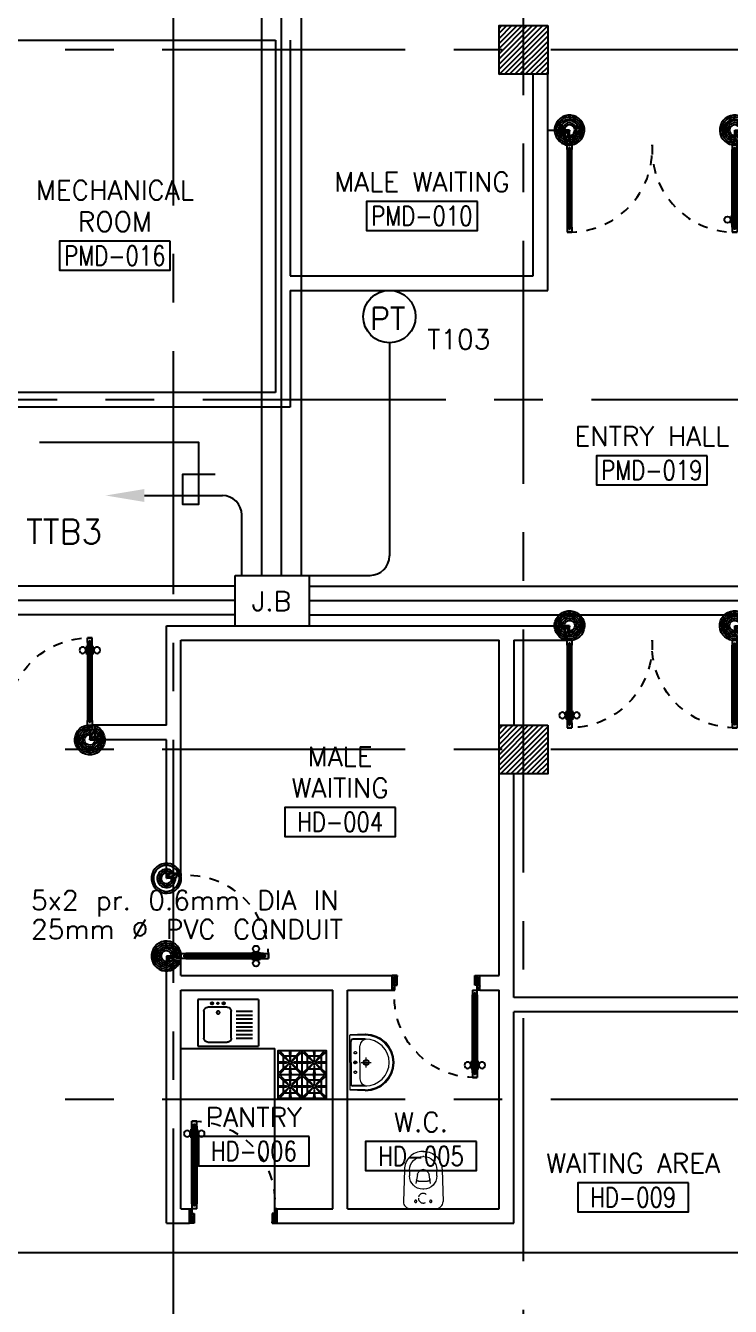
# Model space of a CAD drawing. Extents: x 0.8 to 94.1, y -6.1 to 84.2.
# Drawn here: x 69.47 to 76.73, y 21.54 to 34.72 of the extents above; entities that cross this region are included whole.
import ezdxf
from ezdxf.enums import TextEntityAlignment as Align

# ---------------------------------------------------------------- set-up
doc = ezdxf.new("R2010")
doc.units = 0
doc.header["$MEASUREMENT"] = 0
for name, pattern in [('CENTERX2', [4, 2.5, -0.5, 0.5, -0.5]), ('DASHED', [0.75, 0.5, -0.25]), ('HIDDEN', [0.375, 0.25, -0.125]), ('HIDDEN2', [0.1875, 0.125, -0.0625])]:
    doc.linetypes.add(name, pattern=pattern)
doc.layers.get('0').update_dxf_attribs({"color": 11, "linetype": 'CONTINUOUS'})
for name, color, linetype in [('A-FURN-W', 11, 'CONTINUOUS'), ('AXES', 11, 'CENTERX2'), ('COL', 11, 'CONTINUOUS'), ('DOOR', 11, 'CONTINUOUS'), ('DOOR-DIM', 11, 'CONTINUOUS'), ('E-PANELBX', 11, 'CONTINUOUS'), ('E-TEL', 4, 'CONTINUOUS'), ('E-TEXT', 2, 'CONTINUOUS'), ('E-WIRE', 4, 'CONTINUOUS'), ('FIX', 11, 'CONTINUOUS'), ('HAT', 11, 'CONTINUOUS'), ('K-FUR', 11, 'CONTINUOUS'), ('RM-BOX', 11, 'CONTINUOUS'), ('RM-NAME', 11, 'CONTINUOUS'), ('RM-NO', 11, 'CONTINUOUS'), ('TEXT', 11, 'CONTINUOUS'), ('WALL', 11, 'CONTINUOUS')]:
    doc.layers.add(name, color=color, linetype=linetype)
doc.styles.add('ROMANS', font='ROMANS.shx', dxfattribs={"width": 0.6})
doc.styles.get("Standard").update_dxf_attribs({"font": 'TXT.shx'})

# ---------------------------------------------------------------- blocks, each defined once
blk = doc.blocks.new('A$C272A55A0')
at = {"layer": 'DOOR', "color": 0, "linetype": 'ByBlock'}
for p, q in [((0, 900), (0, 1050)), ((50, 1050), (0, 1050)), ((25, 950), (50, 950)), ((25, 900), (25, 950)), ((50, 950), (50, 1050)), ((1750, 950), (1750, 1050)), ((1750, 1050), (1800, 1050)), ((1775, 950), (1750, 950)), ((1775, 900), (1775, 950)), ((1800, 1050), (1800, 900)), ((0, 900), (25, 900)), ((75, 900), (25, 900)), ((25, 850), (25, 900)), ((42, 850), (25, 850)), ((58, 870), (42, 870)), ((42, 870), (42, 850)), ((58, 850), (58, 870)), ((75, 850), (58, 850)), ((75, 900), (75, 850)), ((1725, 900), (1775, 900)), ((1725, 900), (1725, 850)), ((1725, 850), (1742, 850)), ((1742, 870), (1758, 870)), ((1742, 850), (1742, 870)), ((1758, 870), (1758, 850)), ((1758, 850), (1775, 850)), ((1800, 900), (1775, 900)), ((1775, 850), (1775, 900)), ((1718, 160), (1709, 160)), ((1709, 95), (1709, 160)), ((1725, 173), (1718, 173)), ((1718, 173), (1718, 83)), ((1718, 95), (1718, 160)), ((1775, 173), (1782, 173)), ((1782, 173), (1782, 83)), ((1782, 160), (1791, 160)), ((1782, 95), (1782, 160)), ((1791, 95), (1791, 160)), ((25, 50), (42, 50)), ((25, 50), (25, 0)), ((25, 0), (75, 0)), ((75, 0), (25, 0)), ((42, 50), (42, 30)), ((42, 30), (58, 30)), ((58, 50), (75, 50)), ((58, 50), (58, 30)), ((75, 50), (75, 0)), ((1718, 95), (1709, 95)), ((1725, 83), (1718, 83)), ((1742, 50), (1725, 50)), ((1725, 50), (1725, 0)), ((1775, 0), (1725, 0)), ((1725, 0), (1775, 0)), ((1742, 50), (1742, 30)), ((1758, 30), (1742, 30)), ((1775, 50), (1758, 50)), ((1758, 50), (1758, 30)), ((1775, 83), (1782, 83)), ((1775, 50), (1775, 0)), ((1782, 95), (1791, 95))]:
    blk.add_line(p, q, dxfattribs=at)
at = {"layer": 'DOOR', "color": 9, "linetype": 'ByBlock'}
for p, q in [((50, 1050), (0, 1010)), ((50, 1050), (0, 937)), ((50, 1050), (37, 950)), ((1750, 1050), (1800, 1010)), ((1750, 1050), (1800, 937)), ((1750, 1050), (1763, 950))]:
    blk.add_line(p, q, dxfattribs=at)
at = {"layer": 'DOOR', "linetype": 'ByBlock'}
for p, q in [((25, 850), (25, 50)), ((42, 850), (42, 50)), ((58, 850), (58, 50)), ((75, 50), (75, 850)), ((1725, 50), (1725, 850)), ((1742, 850), (1742, 50)), ((1758, 850), (1758, 50)), ((1775, 850), (1775, 50))]:
    blk.add_line(p, q, dxfattribs=at)
at = {"layer": 'DOOR', "color": 0, "linetype": 'ByBlock'}
for centre in [(1676, 128), (1824, 128)]:
    blk.add_circle(centre, 32.4, dxfattribs=at)
at = {"layer": 'DOOR', "color": 9, "linetype": 'ByBlock'}
for centre, radius, start, end in [((50, 1050), 54.4, 203.2074, 270), ((50, 1050), 74.4, 227.7764, 270), ((50, 1050), 94.4, 238.0182, 270), ((50, 1050), 114, 244.0838, 257.3774), ((50, 1050), 134, 248.1598, 259.28), ((50, 1050), 34.4, 180, 270), ((50, 1050), 14.4, 180, 270), ((1750, 1050), 14.4, 270, 0), ((1750, 1050), 34.4, 270, 0), ((1750, 1050), 54.4, 270, 336.7926), ((1750, 1050), 74.4, 270, 312.2236), ((1750, 1050), 94.4, 270, 301.9818), ((1750, 1050), 114, 282.6226, 295.9162), ((1750, 1050), 134, 280.72, 291.8402), ((50, 1050), 154, 251.1053, 256.2858), ((1750, 1050), 154, 283.7142, 288.8947)]:
    blk.add_arc(centre, radius, start, end, dxfattribs=at)
at = {"layer": 'DOOR', "linetype": 'HIDDEN', "ltscale": 0.5}
for centre, start, end in [((50, 851), 268.3174, 3.2965), ((1750, 851), 176.7035, 271.6826)]:
    blk.add_arc(centre, 851, start, end, dxfattribs=at)
at = {"layer": 'WALL', "linetype": 'ByBlock'}
blk.add_line((1800, 900), (1800, 1050), dxfattribs=at)
blk = doc.blocks.new('RM1')
at = {"layer": 'RM-BOX'}
blk.add_lwpolyline([(570, -200), (-570, -200), (-570, -500), (570, -500)], close=True, dxfattribs=at)
at = {"layer": 'RM-NAME', "style": 'ROMANS'}
for tag, p in [('ROOMNAME1', (0, 324)), ('ROOMNAME2', (0, 0))]:
    blk.add_attdef(tag, text='', height=200, dxfattribs=at).set_placement(p, align=Align.MIDDLE)
at = {"layer": 'RM-NO', "style": 'ROMANS', "width": 0.8}
blk.add_attdef('ROOMNO', text='', height=200, dxfattribs=at).set_placement((0, -350), align=Align.MIDDLE)
blk = doc.blocks.new('DOOR90')
at = {"layer": 'DOOR', "color": 7, "linetype": 'ByBlock'}
for p, q in [((-150, 0), (0, 0)), ((-150, 0), (-150, -25)), ((0, -50), (-114, 0)), ((0, -50), (-40, 0)), ((0, -50), (0, 0)), ((-1000, -25), (-1050, -25)), ((-1050, -75), (-1050, -25)), ((-1050, -25), (-1050, -75)), ((-1000, -75), (-1050, -75)), ((-1000, -42), (-1020, -42)), ((-1020, -42), (-1020, -58)), ((-1000, -58), (-1020, -58)), ((-1000, -25), (-1000, -42)), ((-1000, -58), (-1000, -75)), ((-878, -18), (-968, -18)), ((-968, -25), (-968, -18)), ((-968, -75), (-968, -82)), ((-878, -82), (-968, -82)), ((-955, -9), (-890, -9)), ((-955, -18), (-955, -9)), ((-955, -18), (-890, -18)), ((-955, -82), (-890, -82)), ((-955, -82), (-955, -91)), ((-955, -91), (-890, -91)), ((-890, -18), (-890, -9)), ((-890, -82), (-890, -91)), ((-878, -25), (-878, -18)), ((-878, -75), (-878, -82)), ((-200, -25), (-150, -25)), ((-200, -42), (-200, -25)), ((-180, -42), (-200, -42)), ((-200, -58), (-180, -58)), ((-200, -75), (-200, -58)), ((-150, -75), (-200, -75)), ((-180, -58), (-180, -42)), ((-150, -25), (-100, -25)), ((-150, -75), (-150, -25)), ((-100, -25), (-100, -50)), ((0, -50), (-100, -37)), ((-100, -50), (0, -50)), ((-150, -875), (-100, -875)), ((-150, -900), (-150, -875)), ((-150, -900), (0, -900)), ((0, -900), (-150, -900)), ((0, -850), (-114, -900)), ((-100, -875), (-100, -850)), ((0, -850), (-100, -863)), ((-100, -850), (0, -850)), ((0, -850), (-40, -900)), ((0, -850), (0, -900))]:
    blk.add_line(p, q, dxfattribs=at)
at = {"layer": 'DOOR', "linetype": 'ByBlock'}
for p, q in [((-200, -25), (-1000, -25)), ((-200, -42), (-1000, -42)), ((-200, -58), (-1000, -58)), ((-1000, -75), (-200, -75))]:
    blk.add_line(p, q, dxfattribs=at)
at = {"layer": 'DOOR', "color": 7, "linetype": 'ByBlock'}
for centre in [(-923, 24), (-923, -124)]:
    blk.add_circle(centre, 32.4, dxfattribs=at)
for centre, radius, start, end in [((0, -50), 154, 161.1053, 166.2858), ((0, -50), 94.4, 148.0182, 180), ((0, -50), 134, 158.1598, 169.28), ((0, -50), 114, 154.0838, 167.3774), ((0, -50), 74.4, 137.7764, 180), ((0, -50), 54.4, 113.2074, 180), ((0, -50), 34.4, 90, 180), ((0, -50), 14.4, 90, 180), ((0, -850), 154, 193.7142, 198.8947), ((0, -850), 134, 190.72, 201.8402), ((0, -850), 94.4, 180, 211.9818), ((0, -850), 74.4, 180, 222.2236), ((0, -850), 54.4, 180, 246.7926), ((0, -850), 34.4, 180, 270), ((0, -850), 14.4, 180, 270)]:
    blk.add_arc(centre, radius, start, end, dxfattribs=at)
at = {"layer": 'DOOR', "linetype": 'HIDDEN', "ltscale": 0.5}
blk.add_arc((-222, -50), 828, 178.2701, 275.003, dxfattribs=at)
blk = doc.blocks.new('*X62')
at = {"color": 0}
for p, q in [((245929, 25099), (246390, 25561)), ((245929, 25152), (246337, 25561)), ((245929, 25205), (246284, 25561)), ((245929, 25258), (246231, 25561)), ((245929, 25311), (246178, 25561)), ((245929, 25364), (246125, 25561)), ((245929, 25417), (246072, 25561)), ((245929, 25470), (246019, 25561)), ((245929, 25523), (245966, 25561)), ((245943, 25061), (246429, 25546)), ((245997, 25061), (246429, 25493)), ((246050, 25061), (246429, 25440)), ((246103, 25061), (246429, 25387)), ((246156, 25061), (246429, 25334)), ((246209, 25061), (246429, 25281)), ((246262, 25061), (246429, 25228)), ((246315, 25061), (246429, 25175)), ((246368, 25061), (246429, 25122)), ((246421, 25061), (246429, 25069))]:
    blk.add_line(p, q, dxfattribs=at)
blk = doc.blocks.new('COL50')
at = {"layer": 'COL'}
blk.add_lwpolyline([(-250, 250), (-250, -250), (250, -250), (250, 250)], close=True, dxfattribs=at)
blk = doc.blocks.new('*X57')
at = {"color": 0}
for p, q in [((245929, 32312), (246378, 32761)), ((245929, 32365), (246325, 32761)), ((245929, 32418), (246272, 32761)), ((245929, 32471), (246219, 32761)), ((245929, 32524), (246166, 32761)), ((245929, 32577), (246113, 32761)), ((245929, 32630), (246060, 32761)), ((245929, 32683), (246007, 32761)), ((245929, 32736), (245954, 32761)), ((245929, 32259), (246429, 32759)), ((245984, 32261), (246429, 32706)), ((246037, 32261), (246429, 32652)), ((246090, 32261), (246429, 32599)), ((246143, 32261), (246429, 32546)), ((246196, 32261), (246429, 32493)), ((246249, 32261), (246429, 32440)), ((246302, 32261), (246429, 32387)), ((246355, 32261), (246429, 32334)), ((246408, 32261), (246429, 32281))]:
    blk.add_line(p, q, dxfattribs=at)
blk = doc.blocks.new('LAV1')
at = {"layer": 'FIX', "linetype": 'DASHED', "lineweight": 20, "ltscale": 0.05}
for p, q in [((0, 170), (0, 270)), ((0, 170), (0, 270)), ((50, 220), (-50, 220))]:
    blk.add_line(p, q, dxfattribs=at)
at = {"layer": 'FIX', "linetype": 'ByBlock', "ltscale": 0.3}
for p, q in [((-287, 210), (-280, 50)), ((-240, 210), (-240, 85)), ((240, 210), (240, 85)), ((287, 210), (280, 50)), ((0, 60), (-215, 60)), ((0, 60), (215, 60))]:
    blk.add_line(p, q, dxfattribs=at)
at = {"layer": 'FIX', "linetype": 'Continuous', "lineweight": 20}
for p, q in [((-280, 210), (-280, 50)), ((0, 155), (-170, 155)), ((0, 155), (170, 155)), ((280, 210), (280, 50)), ((0, 50), (-280, 50)), ((0, 50), (-247, 50)), ((0, 50), (280, 50)), ((0, 50), (247, 50))]:
    blk.add_line(p, q, dxfattribs=at)
at = {"layer": 'FIX', "lineweight": 20}
for p, q in [((16, 107), (-15, 107)), ((0, 92), (0, 123))]:
    blk.add_line(p, q, dxfattribs=at)
for centre, radius in [((0, 220), 29.5), ((0, 220), 22.5), ((0, 107), 15.5)]:
    blk.add_circle(centre, radius, dxfattribs=at)
at = {"layer": 'FIX', "linetype": 'HIDDEN', "lineweight": 20, "ltscale": 0.05}
for centre in [(-100, 107), (100, 107)]:
    blk.add_circle(centre, 12.4, dxfattribs=at)
at = {"layer": 'FIX', "linetype": 'ByBlock', "ltscale": 0.3}
for centre, radius, start, end in [((5, 212), 292, 90.9964, 180.3903), ((-5, 212), 292, 359.6097, 89.0036), ((-215, 85), 25, 180, 270), ((215, 85), 25, 270, 0)]:
    blk.add_arc(centre, radius, start, end, dxfattribs=at)
at = {"layer": 'FIX', "linetype": 'Continuous', "lineweight": 20}
for centre, radius, start, end in [((5, 212), 285, 91.0202, 180.4), ((5, 212), 245, 91.1813, 180.4657), ((-5, 212), 285, 359.6, 88.9798), ((-5, 212), 245, 359.5343, 88.8187), ((-170, 225), 70, 180, 270), ((170, 225), 70, 270, 0)]:
    blk.add_arc(centre, radius, start, end, dxfattribs=at)
blk = doc.blocks.new('WC')
at = {"layer": 'FIX', "lineweight": 20}
for p, q in [((475, 141), (538, 141)), ((339, 5), (339, -5)), ((395, 76), (490, 60)), ((534, 24), (540, 0)), ((540, 0), (534, -24)), ((674, 5), (674, -5)), ((490, -60), (395, -76)), ((213, -204), (210, -204)), ((538, -141), (475, -141))]:
    blk.add_line(p, q, dxfattribs=at)
at = {"layer": 'FIX', "linetype": 'Continuous', "lineweight": 20}
blk.add_line((420, -47), (420, 45), dxfattribs=at)
at = {"layer": 'FIX', "lineweight": 20}
for points in [[(210, -204, -0.414214), (137, -131), (137, 0), (137, 131, -0.414214), (210, 204)], [(727, -5), (727, 5, 0.414214), (538, 194), (210, 204)], [(727, 5), (727, -5, -0.414214), (538, -194), (210, -204)]]:
    blk.add_lwpolyline(points, format="xyb", dxfattribs=at)
at = {"layer": 'FIX', "linetype": 'HIDDEN2', "lineweight": 20, "ltscale": 0.3}
blk.add_circle((245, 0), 49.8, dxfattribs=at)
at = {"layer": 'FIX', "linetype": 'HIDDEN', "lineweight": 20, "ltscale": 0.05}
for centre in [(213, 78), (213, -77)]:
    blk.add_circle(centre, 11.6, dxfattribs=at)
at = {"layer": 'FIX', "lineweight": 20}
for centre, radius, start, end in [((475, 5), 136, 90, 180), ((538, 5), 136, 360, 90), ((464, -18), 82, 51.0758, 71.504), ((473, -7), 68.2, 27.1532, 51.0758), ((475, -5), 136, 180, 270), ((464, 18), 82, 288.496, 308.9242), ((473, 7), 68.2, 308.9242, 332.8468), ((538, -5), 136, 270, 0)]:
    blk.add_arc(centre, radius, start, end, dxfattribs=at)
at = {"layer": 'FIX', "linetype": 'Continuous', "lineweight": 20}
for centre, start, end in [((443, 46), 88.3879, 182.3338), ((442, -46), 177.6662, 271.6121)]:
    blk.add_arc(centre, 22.3, start, end, dxfattribs=at)
blk = doc.blocks.new('A$C68711307')
at = {"layer": 'A-FURN-W'}
for p, q in [((0, 0), (0, 0.627)), ((0, 0.627), (0.48, 0.627)), ((0.12, 0.563), (0.4, 0.563)), ((0.48, 0.627), (0.48, 0)), ((0.08, 0.323), (0.08, 0.523)), ((0.44, 0.523), (0.44, 0.323)), ((0.4, 0.283), (0.12, 0.283)), ((0.12, 0.232), (0.12, 0.064)), ((0.16, 0.232), (0.16, 0.064)), ((0.2, 0.232), (0.2, 0.064)), ((0.24, 0.232), (0.24, 0.064)), ((0.28, 0.232), (0.28, 0.064)), ((0.32, 0.232), (0.32, 0.064)), ((0.36, 0.232), (0.36, 0.064)), ((0.4, 0.232), (0.4, 0.064)), ((0, 0), (0.48, 0))]:
    blk.add_line(p, q, dxfattribs=at)
for centre, start_param, end_param in [((0.12, 0.523), 5.497787, 7.068583), ((0.4, 0.523), 3.926991, 5.497787), ((0.12, 0.323), 0.785398, 2.356194), ((0.4, 0.323), 2.356194, 3.926991)]:
    blk.add_ellipse(centre, major_axis=(-0.0283, 0.0283), ratio=1, start_param=start_param, end_param=end_param, dxfattribs=at)
at = {"layer": 'A-FURN-W', "extrusion": (0, 0, -1)}
for centre, major_axis in [((0.04, 0.48), (-0.00849, 0.00849)), ((0.04, 0.42), (-0.00566, 0.00566)), ((0.134, 0.417), (-0.0113, 0.0113))]:
    blk.add_ellipse(centre, major_axis=major_axis, ratio=1, dxfattribs=at)
blk.add_ellipse((0.04, 0.36), major_axis=(-0.00849, 0.00849), ratio=1, start_param=6.283185307178246, end_param=12.56637061435783, dxfattribs=at)
blk = doc.blocks.new('RANGE')
at = {"layer": 'K-FUR'}
for p, q in [((0.45, 0.904), (0.45, 0)), ((0, 0.452), (0.9, 0.452))]:
    blk.add_line(p, q, dxfattribs=at)
for points in [[(-0.001, 0.879), (0.172, 0.723, 0.025175), (0.18, 0.73), (0.023, 0.903)], [(0.211, 0.904), (0.22, 0.747, 0.025175), (0.23, 0.747), (0.238, 0.904)], [(0.426, 0.904), (0.27, 0.73, 0.025175), (0.278, 0.723), (0.45, 0.88)], [(0.449, 0.879), (0.622, 0.723, 0.025175), (0.63, 0.73), (0.473, 0.903)], [(0.661, 0.904), (0.67, 0.747, 0.025175), (0.68, 0.747), (0.688, 0.904)], [(0.876, 0.904), (0.72, 0.73, 0.025175), (0.728, 0.723), (0.9, 0.88)], [(0, 0.664), (0.156, 0.672, 0.025175), (0.156, 0.683), (0, 0.691)], [(0.024, 0.452), (0.18, 0.625, 0.025175), (0.172, 0.633), (0, 0.476)], [(0.239, 0.452), (0.23, 0.609, 0.025175), (0.22, 0.609), (0.212, 0.452)], [(0.451, 0.477), (0.278, 0.633, 0.025175), (0.27, 0.625), (0.427, 0.453)], [(0.45, 0.691), (0.294, 0.683, 0.025175), (0.294, 0.673), (0.45, 0.665)], [(0.45, 0.664), (0.606, 0.672, 0.025175), (0.606, 0.683), (0.45, 0.691)], [(0.474, 0.452), (0.63, 0.625, 0.025175), (0.622, 0.633), (0.45, 0.476)], [(0.689, 0.452), (0.68, 0.609, 0.025175), (0.67, 0.609), (0.662, 0.452)], [(0.901, 0.477), (0.728, 0.633, 0.025175), (0.72, 0.625), (0.877, 0.453)], [(0.9, 0.691), (0.744, 0.683, 0.025175), (0.744, 0.673), (0.9, 0.665)], [(-0.001, 0.427), (0.172, 0.271, 0.025175), (0.18, 0.278), (0.023, 0.451)], [(0.211, 0.452), (0.22, 0.295, 0.025175), (0.23, 0.295), (0.238, 0.452)], [(0.426, 0.452), (0.27, 0.279, 0.025175), (0.278, 0.271), (0.45, 0.428)], [(0.449, 0.427), (0.622, 0.271, 0.025175), (0.63, 0.278), (0.473, 0.451)], [(0.661, 0.452), (0.67, 0.295, 0.025175), (0.68, 0.295), (0.688, 0.452)], [(0.876, 0.452), (0.72, 0.279, 0.025175), (0.728, 0.271), (0.9, 0.428)], [(0, 0.212), (0.156, 0.221, 0.025175), (0.156, 0.231), (0, 0.239)], [(0.024, 0), (0.18, 0.173, 0.025175), (0.172, 0.181), (0, 0.024)], [(0.239, 0), (0.23, 0.157, 0.025175), (0.22, 0.157), (0.212, 0)], [(0.451, 0.025), (0.278, 0.181, 0.025175), (0.27, 0.173), (0.427, 0.001)], [(0.45, 0.239), (0.294, 0.231, 0.025175), (0.294, 0.221), (0.45, 0.213)], [(0.45, 0.212), (0.606, 0.221, 0.025175), (0.606, 0.231), (0.45, 0.239)], [(0.474, 0), (0.63, 0.173, 0.025175), (0.622, 0.181), (0.45, 0.024)], [(0.689, 0), (0.68, 0.157, 0.025175), (0.67, 0.157), (0.662, 0)], [(0.901, 0.025), (0.728, 0.181, 0.025175), (0.72, 0.173), (0.877, 0.001)], [(0.9, 0.239), (0.744, 0.231, 0.025175), (0.744, 0.221), (0.9, 0.213)]]:
    blk.add_lwpolyline(points, format="xyb", dxfattribs=at)
blk.add_lwpolyline([(0, 0), (0, 0.904), (0.9, 0.904), (0.9, 0)], close=True, dxfattribs=at)
for points in [[(0.1, 0.686), (0.1, 0.788)], [(0.113, 0.804), (0.217, 0.804)], [(0.233, 0.804), (0.336, 0.804)], [(0.35, 0.789), (0.35, 0.686)], [(0.55, 0.686), (0.55, 0.788)], [(0.563, 0.804), (0.667, 0.804)], [(0.683, 0.804), (0.786, 0.804)], [(0.8, 0.789), (0.8, 0.686)], [(0.1, 0.567), (0.1, 0.67)], [(0.217, 0.552), (0.114, 0.552)], [(0.337, 0.552), (0.233, 0.552)], [(0.35, 0.67), (0.35, 0.568)], [(0.55, 0.567), (0.55, 0.67)], [(0.667, 0.552), (0.564, 0.552)], [(0.787, 0.552), (0.683, 0.552)], [(0.8, 0.67), (0.8, 0.568)], [(0.1, 0.234), (0.1, 0.336)], [(0.113, 0.352), (0.217, 0.352)], [(0.233, 0.352), (0.336, 0.352)], [(0.35, 0.337), (0.35, 0.234)], [(0.55, 0.234), (0.55, 0.336)], [(0.563, 0.352), (0.667, 0.352)], [(0.683, 0.352), (0.786, 0.352)], [(0.8, 0.337), (0.8, 0.234)], [(0.1, 0.115), (0.1, 0.218)], [(0.217, 0.1), (0.114, 0.1)], [(0.337, 0.1), (0.233, 0.1)], [(0.35, 0.218), (0.35, 0.116)], [(0.55, 0.115), (0.55, 0.218)], [(0.667, 0.1), (0.564, 0.1)], [(0.787, 0.1), (0.683, 0.1)], [(0.8, 0.218), (0.8, 0.116)]]:
    blk.add_lwpolyline(points, dxfattribs=at)
for centre, radius in [((0.225, 0.678), 0.0373), ((0.225, 0.678), 0.0273), ((0.675, 0.678), 0.0373), ((0.675, 0.678), 0.0273), ((0.225, 0.226), 0.0373), ((0.225, 0.226), 0.0273), ((0.675, 0.226), 0.0373), ((0.675, 0.226), 0.0273)]:
    blk.add_circle(centre, radius, dxfattribs=at)
blk = doc.blocks.new('Rang')
at = {"layer": 'FIX', "xscale": -0.6637168141592866, "yscale": 0.6637168141592866, "zscale": 0.6637168141592921, "rotation": 90}
blk.add_blockref('RANGE', (0.6, 0.597), dxfattribs=at)

msp = doc.modelspace()

# ---------------------------------------------------------------- linework, layer by layer
at = {"layer": 'AXES'}
for p, q in [((74.5967, 6.005), (74.5967, 83.5441)), ((70.9967, 12.8693), (70.9967, 71.6893)), ((93.3795, 34.4693), (23.5567, 34.4693)), ((81.7967, 30.8693), (7.3367, 30.8693)), ((93.3795, 27.2693), (23.5567, 27.2693)), ((93.3795, 23.6693), (23.5567, 23.6693))]:
    msp.add_line(p, q, dxfattribs=at)
at = {"layer": 'COL'}
msp.add_lwpolyline([(74.8467, 27.5193), (74.8467, 27.0193), (74.3467, 27.0193), (74.3467, 27.5193)], close=True, dxfattribs=at)
at = {"layer": 'E-PANELBX'}
for p in [(71.0717, 24.1943), (72.0367, 22.5443)]:
    msp.add_line(p, (72.0367, 24.1943), dxfattribs=at)
at = {"layer": 'E-TEL', "color": 4}
for p, q in [((71.63, 28.5443), (71.63, 29.0622)), ((71.63, 29.0622), (72.3961, 29.0622)), ((72.3961, 28.5443), (72.3961, 29.0622)), ((71.63, 28.5443), (72.3961, 28.5443))]:
    msp.add_line(p, q, dxfattribs=at)
msp.add_circle((73.2178, 31.7245), 0.2698, dxfattribs=at)
at = {"layer": 'E-TEXT', "color": 11}
msp.add_lwpolyline([(69.6165, 30.4343), (71.2537, 30.4343), (71.2537, 29.7908), (71.0896, 29.7908), (71.0896, 30.1038), (71.4251, 30.1038)], dxfattribs=at)
at = {"layer": 'E-WIRE', "color": 4}
for p, q in [((72.312, 29.0622), (72.312, 41.4864)), ((72.1074, 29.0622), (72.1074, 40.6863)), ((71.9029, 29.0622), (71.9029, 37.789)), ((70.6963, 29.8839), (71.4983, 29.8839)), ((71.6983, 29.0622), (71.6983, 29.6839)), ((71.63, 28.9505), (61.1818, 28.9505)), ((72.3961, 28.9505), (77.0218, 28.9505)), ((71.63, 28.8033), (59.5537, 28.8033)), ((72.3961, 28.8033), (77.2564, 28.8033)), ((71.63, 28.656), (53.9814, 28.656)), ((72.3961, 28.656), (77.491, 28.656))]:
    msp.add_line(p, q, dxfattribs=at)
at = {"layer": 'E-WIRE'}
for p, q in [((73.2178, 31.4547), (73.2178, 29.2622)), ((72.3961, 29.0622), (73.0178, 29.0622)), ((68.9893, 22.0955), (78.0527, 22.0955))]:
    msp.add_line(p, q, dxfattribs=at)
at = {"layer": 'E-WIRE', "color": 4}
msp.add_arc((71.4983, 29.6839), 0.2, 0, 90, dxfattribs=at)
at = {"layer": 'E-WIRE'}
msp.add_arc((73.0178, 29.2622), 0.2, 270, 0, dxfattribs=at)
at = {"layer": 'E-WIRE', "color": 4}
msp.add_solid([(70.6963, 29.9506), (70.6963, 29.8172), (70.2963, 29.8839)], dxfattribs=at)
at = {"layer": 'FIX', "color": 32, "linetype": 'DASHED', "lineweight": 20, "ltscale": 0.05}
msp.add_line((72.9272, 24.0498), (73.0272, 24.0498), dxfattribs=at)
msp.add_line((72.9272, 24.0498), (73.0272, 24.0498), dxfattribs=at)
at = {"layer": 'WALL'}
for p, q in [((67.6467, 34.5693), (72.0467, 34.5693)), ((72.0467, 34.5693), (72.0467, 30.9443)), ((72.1967, 34.5693), (72.1967, 32.1443)), ((74.6967, 32.1443), (74.6967, 34.2193)), ((74.8467, 31.9943), (74.8467, 34.2193)), ((74.8467, 33.6443), (75.0217, 33.6443)), ((75.0217, 33.6443), (75.0217, 33.4943)), ((72.1967, 32.1443), (74.6967, 32.1443)), ((72.1967, 31.9943), (72.1967, 30.7943)), ((72.1967, 31.9943), (74.8467, 31.9943)), ((72.0467, 30.9443), (67.4967, 30.9443)), ((72.1967, 30.7943), (67.1467, 30.7943)), ((70.9217, 28.5443), (75.0217, 28.5443)), ((70.9217, 27.5193), (70.9217, 28.5443)), ((70.9217, 28.5443), (75.0217, 28.5443)), ((71.0717, 25.9943), (71.0717, 28.3943)), ((71.0717, 28.3943), (74.3467, 28.3943)), ((74.3467, 27.5193), (74.3467, 28.3943)), ((74.4967, 28.3943), (75.0217, 28.3943)), ((74.4967, 28.3943), (74.4967, 27.5193)), ((70.1837, 27.5193), (70.1837, 27.3693)), ((70.9217, 27.5193), (70.1837, 27.5193)), ((70.9217, 27.3693), (70.1837, 27.3693)), ((70.9217, 25.9943), (70.9217, 27.3693)), ((74.3467, 24.9443), (74.3467, 27.0193)), ((74.4967, 24.7193), (74.4967, 27.0193)), ((71.0717, 25.9943), (70.9217, 25.9943)), ((71.0717, 25.0943), (70.9217, 25.0943)), ((70.9217, 22.3943), (70.9217, 25.0943)), ((71.0717, 24.9443), (71.0717, 25.0943)), ((71.0717, 24.9443), (73.2467, 24.9443)), ((73.2467, 24.7943), (73.2467, 24.9443)), ((74.1467, 24.9443), (74.3467, 24.9443)), ((74.1467, 24.7943), (74.1467, 24.9443)), ((71.0717, 24.7943), (72.6367, 24.7943)), ((71.0717, 22.5443), (71.0717, 24.7943)), ((72.6367, 22.5443), (72.6367, 24.7943)), ((72.7867, 24.7943), (73.2467, 24.7943)), ((72.7867, 22.5443), (72.7867, 24.7943)), ((74.1467, 24.7943), (74.3467, 24.7943)), ((74.3467, 22.5443), (74.3467, 24.7943)), ((80.3967, 24.7193), (74.4967, 24.7193)), ((74.4967, 22.3943), (74.4967, 24.5693)), ((79.8967, 24.5693), (74.4967, 24.5693)), ((71.0717, 22.5443), (71.1592, 22.5443)), ((71.1592, 22.3943), (71.1592, 22.5443)), ((72.0592, 22.5443), (72.6367, 22.5443)), ((72.0592, 22.3943), (72.0592, 22.5443)), ((72.7867, 22.5443), (74.3467, 22.5443)), ((70.9217, 22.3943), (71.1592, 22.3943)), ((72.0592, 22.3943), (74.4967, 22.3943))]:
    msp.add_line(p, q, dxfattribs=at)

# ---------------------------------------------------------------- block references
at = {"layer": 'COL', "xscale": -0.001000000047497451, "yscale": 0.0009999999892897904, "zscale": 0.001}
msp.add_blockref('COL50', (74.5967, 34.4693), dxfattribs=at)
at = {"layer": 'DOOR', "color": 0, "yscale": 0.0009999999892897904, "zscale": 0.001}
for p, xscale in [((75.0217, 32.594), 0.001000000047497451), ((76.8217, 27.494), -0.001000000047497451)]:
    msp.add_blockref('A$C272A55A0', p, dxfattribs=dict(at, xscale=xscale))
for name, p, xscale, rotation in [('A$C272A55A0', (68.3837, 28.4197), -0.001000000047497451, 180), ('DOOR90', (74.1467, 24.9443), -0.0009999999892897904, 270), ('DOOR90', (71.1592, 22.3943), -0.0009999999892897904, 90)]:
    msp.add_blockref(name, p, dxfattribs=dict(at, xscale=xscale, rotation=rotation))
at = {"layer": 'DOOR-DIM', "xscale": 0.001000000047497451, "yscale": 0.0009999999892897904, "zscale": 0.001, "rotation": 180}
msp.add_blockref('DOOR90', (70.9217, 25.0943), dxfattribs=at)
at = {"layer": 'FIX', "xscale": -1, "rotation": 89.99999999999999}
msp.add_blockref('A$C68711307', (71.8717, 24.6978), dxfattribs=at)
at = {"layer": 'FIX', "xscale": -0.8250000000116415, "yscale": 0.8249999999970896, "zscale": 0.8250000000000001, "rotation": 180}
msp.add_blockref('Rang', (72.0732, 24.1721), dxfattribs=at)
at = {"layer": 'HAT', "xscale": 0.001000000047497451, "yscale": 0.0009999999892897904, "zscale": 0.001}
for name in ['*X57', '*X62']:
    msp.add_blockref(name, (-171.5819, 1.9583), dxfattribs=at)
for p, values in [((70.3914, 32.7017), {'ROOMNO': 'PMD-016', 'ROOMNAME2': 'ROOM', 'ROOMNAME1': 'MECHANICAL'}), ((73.5526, 33.1108), {'ROOMNO': 'PMD-010', 'ROOMNAME2': 'MALE WAITING'}), ((72.7098, 26.8746), {'ROOMNO': 'HD-004', 'ROOMNAME2': 'WAITING', 'ROOMNAME1': 'MALE'}), ((75.726, 23.012), {'ROOMNO': 'HD-009', 'ROOMNAME2': 'WAITING AREA'})]:
    msp.add_blockref('RM1', p, dxfattribs=at).add_auto_attribs(values)
at = {"layer": 'TEXT', "xscale": -0.0009999999892897904, "yscale": 0.0009999999892897904, "zscale": 0.001, "rotation": 270}
msp.add_blockref('WC', (73.5654, 22.4073), dxfattribs=at)
at = {"layer": 'WALL', "xscale": 0.001000000047497451, "yscale": 0.0009999999892897904, "zscale": 0.001}
for p, values in [((75.9196, 30.4937), {'ROOMNO': 'PMD-019', 'ROOMNAME2': 'ENTRY HALL'}), ((71.8218, 23.4873), {'ROOMNO': 'HD-006', 'ROOMNAME2': 'PANTRY'}), ((73.5426, 23.436), {'ROOMNO': 'HD-005', 'ROOMNAME2': 'W.C.'})]:
    msp.add_blockref('RM1', p, dxfattribs=at).add_auto_attribs(values)
at = {"layer": 'WALL', "xscale": 0.0009999999892897904, "yscale": 0.0009999999892897904, "zscale": 0.001, "rotation": 270}
msp.add_blockref('LAV1', (72.7597, 24.0493), dxfattribs=at)

# ---------------------------------------------------------------- texts
at = {"layer": 'E-TEXT', "color": 4, "style": 'ROMANS'}
msp.add_text('PT', height=0.23, dxfattribs=at).set_placement((73.0169, 31.5896))
at = {"layer": 'E-TEXT', "color": 4}
for s, height, p in [('T103', 0.2, (73.6062, 31.3908)), ('TO TTB3', 0.25, (68.8488, 29.3872, -2.4)), ('5x2 pr. 0.6mm DIA IN', 0.2, (69.5296, 25.6184, -2.4)), ('25mm %%C PVC CONDUIT', 0.2, (69.5296, 25.3203, -2.4))]:
    msp.add_text(s, height=height, dxfattribs=at).set_placement(p)
msp.add_text('J.B', height=0.2, dxfattribs=at).set_placement((72.0038, 28.7962), align=Align.MIDDLE)

doc.saveas('drawing.dxf')
